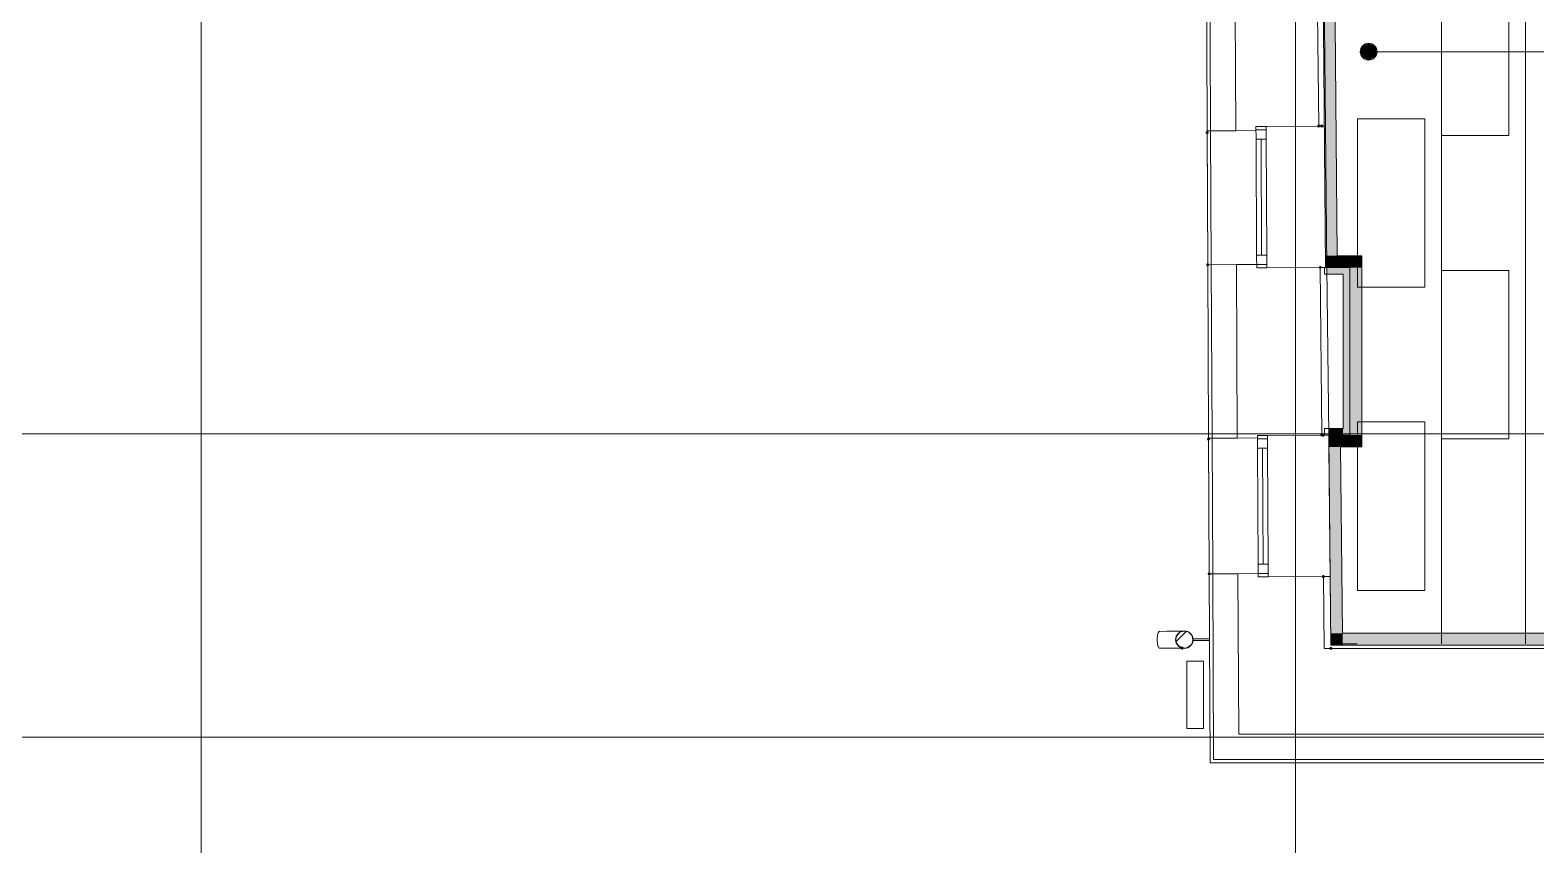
# Model space of a CAD drawing. Header units: millimetres. Extents: x 0 to 1189, y 0 to 841.
# Drawn here: x 228.5 to 317.9, y 281.5 to 329.8 of the extents above; entities that cross this region are included whole.
import ezdxf

# ---------------------------------------------------------------- set-up
doc = ezdxf.new("R2010")
doc.units = ezdxf.units.MM

msp = doc.modelspace()

# ---------------------------------------------------------------- hatches: boundary and pattern name
at = {"true_color": 0xf1d696}
h = msp.add_hatch(color=41, dxfattribs=at)
h.dxf.hatch_style = 2
h.paths.add_polyline_path([(306.154468, 316.446254), (305.454467, 316.446254), (305.233466, 341.817293), (305.933467, 341.817293)])
h = msp.add_hatch(color=7)
h.dxf.hatch_style = 2
h.paths.add_polyline_path([(308.517471, 328.559273), (308.371471, 328.205272), (308.017471, 328.059272), (307.66447, 328.205272), (307.51747, 328.559273), (307.66447, 328.913273), (308.017471, 329.059273), (308.371471, 328.913273)])
h = msp.add_hatch(color=7)
h.dxf.hatch_style = 2
h.paths.add_polyline_path([(298.415456, 323.845265), (298.351893, 323.818828), (298.325456, 323.755265), (298.351893, 323.691703), (298.415456, 323.665265), (298.425456, 323.665265), (298.489019, 323.691703), (298.515456, 323.755265), (298.489019, 323.818828), (298.425456, 323.845265)])
h = msp.add_hatch(color=7)
h.dxf.hatch_style = 2
h.paths.add_polyline_path([(305.140466, 324.152266), (305.114029, 324.215829), (305.050466, 324.242266), (304.986903, 324.215829), (304.960466, 324.152266), (304.960466, 324.142266), (304.986903, 324.078703), (305.050466, 324.052266), (305.114029, 324.078703), (305.140466, 324.142266)])
h = msp.add_hatch(color=7)
h.dxf.hatch_style = 2
h.paths.add_polyline_path([(305.133466, 324.143266), (305.159904, 324.079703), (305.223466, 324.053266), (305.287029, 324.079703), (305.313466, 324.143266), (305.313466, 324.153266), (305.287029, 324.216829), (305.223466, 324.243266), (305.159904, 324.216829), (305.133466, 324.153266)])
h = msp.add_hatch(color=7)
h.dxf.hatch_style = 2
h.paths.add_polyline_path([(298.462456, 315.821253), (298.526019, 315.847691), (298.552456, 315.911253), (298.526019, 315.974816), (298.462456, 316.001253), (298.452456, 316.001253), (298.388893, 315.974816), (298.362456, 315.911253), (298.388893, 315.847691), (298.452456, 315.821253)])
h = msp.add_hatch(color=7)
h.dxf.hatch_style = 2
h.paths.add_polyline_path([(305.227466, 315.753253), (305.201029, 315.816816), (305.137466, 315.843253), (305.073904, 315.816816), (305.047466, 315.753253), (305.047466, 315.743253), (305.073904, 315.67969), (305.137466, 315.653253), (305.201029, 315.67969), (305.227466, 315.743253)])
h = msp.add_hatch(color=41, dxfattribs=at)
h.dxf.hatch_style = 2
h.paths.add_polyline_path([(306.154468, 316.446254), (305.466467, 315.752253), (305.454467, 316.446254)])
h = msp.add_hatch(color=41, dxfattribs=at)
h.dxf.hatch_style = 2
h.paths.add_polyline_path([(306.154468, 316.446254), (306.160468, 315.746253), (305.460467, 315.746253)])
h = msp.add_hatch(color=41, dxfattribs=at)
h.dxf.hatch_style = 2
h.paths.add_polyline_path([(306.901469, 316.446254), (306.901469, 315.746253), (306.160468, 315.746253), (306.154468, 316.446254)])
h = msp.add_hatch(color=41, dxfattribs=at)
h.dxf.hatch_style = 2
h.paths.add_polyline_path([(306.901469, 315.746253), (307.60147, 316.446254), (307.60147, 315.746253)])
h = msp.add_hatch(color=41, dxfattribs=at)
h.dxf.hatch_style = 2
h.paths.add_polyline_path([(306.901469, 316.446254), (307.60147, 316.446254), (306.901469, 315.746253)])
h = msp.add_hatch(color=7)
h.dxf.hatch_style = 2
h.paths.add_polyline_path([(305.537467, 315.745253), (306.901469, 315.746253), (306.901469, 315.346252), (305.541467, 315.346252)])
h = msp.add_hatch(color=7)
h.dxf.hatch_style = 2
h.paths.add_polyline_path([(306.901469, 315.346252), (306.901469, 305.798238), (306.501468, 305.798238), (306.501468, 315.346252)])
h = msp.add_hatch(color=41, dxfattribs=at)
h.dxf.hatch_style = 2
h.paths.add_polyline_path([(307.60147, 305.799238), (306.901469, 305.798238), (306.901469, 315.746253), (307.60147, 315.746253)])
h = msp.add_hatch(color=7)
h.dxf.hatch_style = 2
h.paths.add_polyline_path([(305.401467, 305.798238), (305.640467, 305.805238), (305.636467, 306.198238), (306.501468, 306.198238), (306.501468, 305.798238)])
h = msp.add_hatch(color=7)
h.dxf.hatch_style = 2
h.paths.add_polyline_path([(298.501456, 305.651238), (298.437893, 305.6248), (298.411456, 305.561238), (298.437893, 305.497675), (298.501456, 305.471237), (298.511456, 305.471237), (298.575019, 305.497675), (298.601456, 305.561238), (298.575019, 305.6248), (298.511456, 305.651238)])
h = msp.add_hatch(color=7)
h.dxf.hatch_style = 2
h.paths.add_polyline_path([(305.330466, 305.803238), (305.304029, 305.8668), (305.240466, 305.893238), (305.176904, 305.8668), (305.150466, 305.803238), (305.150466, 305.793238), (305.176904, 305.729675), (305.240466, 305.703238), (305.304029, 305.729675), (305.330466, 305.793238)])
h = msp.add_hatch(color=7)
h.dxf.hatch_style = 2
h.paths.add_polyline_path([(305.220466, 305.793238), (305.246904, 305.729675), (305.310466, 305.703238), (305.374029, 305.729675), (305.400467, 305.793238), (305.400467, 305.803238), (305.374029, 305.8668), (305.310466, 305.893238), (305.246904, 305.8668), (305.220466, 305.803238)])
h = msp.add_hatch(color=41, dxfattribs=at)
h.dxf.hatch_style = 2
h.paths.add_polyline_path([(305.640467, 305.795238), (306.340468, 305.797238), (306.347468, 305.097237)])
h = msp.add_hatch(color=41, dxfattribs=at)
h.dxf.hatch_style = 2
h.paths.add_polyline_path([(306.347468, 305.097237), (305.647467, 305.095237), (305.640467, 305.795238)])
h = msp.add_hatch(color=41, dxfattribs=at)
h.dxf.hatch_style = 2
h.paths.add_polyline_path([(306.461468, 294.03222), (305.761467, 294.03222), (305.647467, 305.095237), (306.347468, 305.097237)])
h = msp.add_hatch(color=41, dxfattribs=at)
h.dxf.hatch_style = 2
h.paths.add_polyline_path([(306.347468, 305.097237), (306.340468, 305.797238), (306.901469, 305.798238), (306.901469, 305.098237)])
h = msp.add_hatch(color=41, dxfattribs=at)
h.dxf.hatch_style = 2
h.paths.add_polyline_path([(307.60147, 305.799238), (307.60147, 305.099237), (306.901469, 305.798238)])
h = msp.add_hatch(color=41, dxfattribs=at)
h.dxf.hatch_style = 2
h.paths.add_polyline_path([(306.901469, 305.798238), (307.60147, 305.099237), (306.901469, 305.098237)])
h = msp.add_hatch(color=7)
h.dxf.hatch_style = 2
h.paths.add_polyline_path([(298.549456, 297.471225), (298.613019, 297.497663), (298.639456, 297.561225), (298.613019, 297.624788), (298.549456, 297.651225), (298.539456, 297.651225), (298.475894, 297.624788), (298.449456, 297.561225), (298.475894, 297.497663), (298.539456, 297.471225)])
h = msp.add_hatch(color=7)
h.dxf.hatch_style = 2
h.paths.add_polyline_path([(305.41602, 297.41218), (305.383389, 297.472797), (305.317511, 297.492779), (305.256895, 297.460147), (305.236913, 297.39427), (305.237913, 297.38427), (305.270544, 297.323653), (305.336422, 297.303672), (305.397038, 297.336303), (305.41702, 297.40218)])
h = msp.add_hatch(color=41, dxfattribs=at)
h.dxf.hatch_style = 2
h.paths.add_polyline_path([(306.461468, 294.03222), (305.776467, 293.340219), (305.761467, 294.03222)])
h = msp.add_hatch(color=41, dxfattribs=at)
h.dxf.hatch_style = 2
h.paths.add_polyline_path([(306.461468, 294.03222), (306.469468, 293.332219), (305.768467, 293.332219)])
h = msp.add_hatch(color=41, dxfattribs=at)
h.dxf.hatch_style = 2
h.paths.add_polyline_path([(352.362538, 294.03222), (352.362538, 293.332219), (306.469468, 293.332219), (306.461468, 294.03222)])
h = msp.add_hatch(color=7)
h.dxf.hatch_style = 2
h.paths.add_polyline_path([(296.940454, 293.062218), (297.004016, 293.088656), (297.030454, 293.152219), (297.004016, 293.215781), (296.940454, 293.242219), (296.927454, 293.242219), (296.863891, 293.215781), (296.837454, 293.152219), (296.863891, 293.088656), (296.927454, 293.062218)])
h = msp.add_hatch(color=7)
h.dxf.hatch_style = 2
h.paths.add_polyline_path([(305.861467, 293.136219), (305.83503, 293.199781), (305.771467, 293.226219), (305.707905, 293.199781), (305.681467, 293.136219), (305.707905, 293.068656), (305.771467, 293.042218), (305.83503, 293.068656)])

# ---------------------------------------------------------------- linework, layer by layer
at = {"color": 7, "lineweight": 0}
for points in [[(238.672365, 251.095154), (238.672365, 729.022884)], [(303.672464, 251.095154), (303.672464, 721.485873)], [(312.335477, 293.405219), (312.335477, 363.557326)], [(317.335485, 293.405219), (317.335485, 363.557326)], [(305.233466, 341.817293), (305.460467, 315.746253)], [(306.154468, 316.446254), (305.933467, 341.817293)], [(298.374456, 334.511282), (298.424456, 323.861265)], [(298.624456, 323.862265), (298.574456, 334.512282)], [(300.124459, 323.869265), (300.074458, 334.519282)], [(304.946466, 334.242281), (305.050466, 324.152266)], [(305.450467, 324.144266), (305.346467, 334.244281)], [(308.017471, 328.559273), (322.635493, 328.559273)], [(298.424456, 323.861265), (300.124459, 323.869265)], [(298.424456, 323.861265), (298.462456, 315.911253)], [(298.624456, 323.862265), (298.662456, 315.912253)], [(300.124459, 323.869265), (301.32446, 323.875266)], [(301.923461, 324.127266), (301.32346, 324.125266)], [(301.923461, 324.127266), (301.32346, 324.125266)], [(301.32346, 324.125266), (301.32746, 323.365265)], [(301.32346, 324.125266), (301.32746, 323.365265)], [(301.924461, 323.927266), (301.32446, 323.925266)], [(301.923461, 324.127266), (305.223466, 324.143266)], [(301.927461, 323.367265), (301.923461, 324.127266)], [(301.927461, 323.367265), (301.923461, 324.127266)], [(305.223466, 324.153266), (305.050466, 324.152266)], [(305.223466, 324.143266), (305.450467, 324.144266)], [(305.450467, 324.144266), (305.537467, 315.745253)], [(298.452456, 315.911253), (298.415456, 323.755265)], [(301.32746, 323.365265), (301.927461, 323.367265)], [(301.35946, 316.485254), (301.32746, 323.365265)], [(301.659461, 316.486254), (301.627461, 323.366265)], [(301.927461, 323.367265), (301.959461, 316.488254)], [(300.162459, 315.919253), (298.462456, 315.911253)], [(298.462456, 315.911253), (298.511456, 305.611238)], [(298.711456, 305.612238), (298.662456, 315.912253)], [(301.36246, 315.925253), (300.162459, 315.919253)], [(300.211459, 305.619238), (300.162459, 315.919253)], [(301.35946, 316.485254), (301.959461, 316.488254)], [(301.36346, 315.725253), (301.35946, 316.485254)], [(301.35946, 316.485254), (301.36346, 315.725253)], [(301.962461, 315.928253), (301.36246, 315.925253)], [(301.959461, 316.488254), (301.963461, 315.728253)], [(301.963461, 315.728253), (301.959461, 316.488254)], [(307.60147, 316.446254), (306.154468, 316.446254)], [(307.60147, 316.446254), (307.60147, 315.746253)], [(301.963461, 315.728253), (301.36346, 315.725253)], [(301.36346, 315.725253), (301.963461, 315.728253)], [(305.137466, 315.743253), (301.963461, 315.728253)], [(305.537467, 315.745253), (305.137466, 315.743253)], [(305.240466, 305.803238), (305.137466, 315.743253)], [(306.901469, 315.746253), (305.383467, 315.746253)], [(305.383467, 315.746253), (305.383467, 315.346252)], [(305.383467, 315.346252), (306.501468, 315.346252)], [(305.460467, 315.746253), (306.160468, 315.746253)], [(305.640467, 305.795238), (305.537467, 315.745253)], [(306.160468, 315.746253), (306.901469, 315.746253)], [(306.501468, 315.346252), (306.501468, 306.198238)], [(306.901469, 305.798238), (306.901469, 315.746253)], [(306.901469, 315.746253), (306.901469, 305.798238)], [(307.60147, 305.099237), (307.60147, 315.746253)], [(306.501468, 306.198238), (305.401467, 306.198238)], [(305.401467, 306.198238), (305.401467, 305.798238)], [(198.085303, 305.871238), (810.158238, 305.871238)], [(298.539456, 297.561225), (298.501456, 305.561238)], [(298.511456, 305.611238), (300.211459, 305.619238)], [(298.511456, 305.611238), (298.549456, 297.561225)], [(298.711456, 305.612238), (298.749456, 297.562225)], [(300.211459, 305.619238), (301.41146, 305.625238)], [(302.010461, 305.778238), (301.41046, 305.775238)], [(302.010461, 305.778238), (301.41046, 305.775238)], [(301.41046, 305.775238), (301.41446, 305.015237)], [(301.41046, 305.775238), (301.41446, 305.015237)], [(302.011461, 305.578238), (301.41146, 305.575238)], [(301.41446, 305.015237), (302.014461, 305.018237)], [(301.447461, 298.135226), (301.41446, 305.015237)], [(301.747461, 298.136226), (301.714461, 305.016237)], [(302.010461, 305.778238), (305.310466, 305.793238)], [(302.014461, 305.018237), (302.010461, 305.778238)], [(302.014461, 305.018237), (302.010461, 305.778238)], [(302.014461, 305.018237), (302.047461, 298.138226)], [(305.310466, 305.803238), (305.240466, 305.803238)], [(305.310466, 305.793238), (305.640467, 305.795238)], [(305.401467, 305.798238), (306.901469, 305.798238)], [(306.901469, 305.798238), (305.640467, 305.795238)], [(305.640467, 305.795238), (305.727467, 297.395225)], [(305.640467, 305.795238), (305.647467, 305.095237)], [(305.647467, 305.095237), (305.768467, 293.332219)], [(306.347468, 305.097237), (306.901469, 305.098237)], [(306.461468, 294.03222), (306.347468, 305.097237)], [(307.60147, 305.099237), (306.901469, 305.098237)], [(301.447461, 298.135226), (302.047461, 298.138226)], [(301.450461, 297.375225), (301.447461, 298.135226)], [(301.447461, 298.135226), (301.450461, 297.375225)], [(302.047461, 298.138226), (302.050461, 297.378225)], [(302.050461, 297.378225), (302.047461, 298.138226)], [(300.249459, 297.569225), (298.549456, 297.561225)], [(298.549456, 297.561225), (298.603456, 286.332208)], [(298.802457, 286.532208), (298.749456, 297.562225)], [(301.449461, 297.575225), (300.249459, 297.569225)], [(300.249459, 297.569225), (300.295459, 288.032211)], [(302.049461, 297.578225), (301.449461, 297.575225)], [(302.050461, 297.378225), (301.450461, 297.375225)], [(301.450461, 297.375225), (302.050461, 297.378225)], [(305.327466, 297.393225), (302.050461, 297.378225)], [(305.727467, 297.395225), (305.327466, 297.393225)], [(305.371467, 293.132219), (305.327466, 297.393225)], [(305.768467, 293.332219), (305.727467, 297.395225)], [(295.452279, 293.645704), (295.45493, 293.746444), (295.463463, 293.840322), (295.477264, 293.925318), (295.495722, 293.999415), (295.518226, 294.060593), (295.544165, 294.106834), (295.572926, 294.13612), (295.603899, 294.146431)], [(295.608655, 293.146441), (295.577586, 293.156416), (295.548547, 293.185327), (295.522171, 293.231197), (295.499086, 293.292047), (295.479924, 293.3659), (295.465315, 293.450779), (295.45589, 293.544706), (295.452279, 293.645704)], [(296.029452, 294.14822), (295.604452, 294.14622)], [(296.029452, 294.14822), (296.086452, 294.14822)], [(296.086452, 294.14822), (296.142452, 294.14922)], [(296.142452, 294.14922), (296.197453, 294.14922)], [(296.197453, 294.14922), (296.250453, 294.14922)], [(296.250453, 294.14922), (296.303453, 294.14922)], [(296.303453, 294.14922), (296.355453, 294.15022)], [(296.355453, 294.15022), (296.405453, 294.15022)], [(296.405453, 294.15022), (296.454453, 294.15022)], [(296.454453, 294.15022), (296.502453, 294.15022)], [(296.502453, 294.15022), (296.548453, 294.15122)], [(296.548453, 293.651219), (296.559025, 293.757964), (296.589344, 293.855548), (296.637311, 293.943874), (296.700828, 294.020845), (296.777799, 294.084363), (296.866125, 294.132329), (296.96371, 294.162648), (297.068454, 294.17322), (297.17287, 294.162734), (297.27022, 294.132642), (297.358405, 294.084995), (297.435329, 294.021845), (297.498894, 293.945241), (297.547001, 293.857235), (297.577554, 293.759878), (297.588455, 293.655219)], [(296.548453, 294.15122), (296.593453, 294.15122)], [(297.588455, 293.655219), (297.577882, 293.548475), (297.547564, 293.450891), (297.499597, 293.362565), (297.436079, 293.285594), (297.359109, 293.222076), (297.270782, 293.174109), (297.173198, 293.143791), (297.068454, 293.133219), (296.964038, 293.143705), (296.866688, 293.173797), (296.778502, 293.221443), (296.701578, 293.284594), (296.638014, 293.361197), (296.589906, 293.449203), (296.559353, 293.546561), (296.548453, 293.651219)], [(296.568453, 293.651219), (296.578617, 293.753946), (296.607766, 293.847782), (296.653883, 293.932712), (296.714953, 294.00672), (296.788961, 294.06779), (296.873891, 294.113908), (296.967727, 294.143056), (297.068454, 294.15322), (297.168852, 294.143142), (297.262454, 294.11422), (297.347243, 294.068423), (297.421204, 294.00772), (297.482322, 293.934079), (297.52858, 293.84947), (297.557962, 293.75586), (297.568455, 293.655219)], [(297.568455, 293.655219), (297.558291, 293.552493), (297.529142, 293.458657), (297.483025, 293.373727), (297.421954, 293.299719), (297.347946, 293.238648), (297.263017, 293.192531), (297.169181, 293.163383), (297.068454, 293.153219), (296.968055, 293.163297), (296.874454, 293.192219), (296.789664, 293.238016), (296.715703, 293.298719), (296.654586, 293.37236), (296.608328, 293.456969), (296.578945, 293.550579), (296.568453, 293.651219)], [(296.591453, 293.564219), (297.168454, 294.14122)], [(296.593453, 294.15122), (296.636453, 294.15122)], [(296.636453, 294.15122), (296.677453, 294.15122)], [(296.677453, 294.15122), (296.716453, 294.15122)], [(296.716453, 294.15122), (296.754453, 294.15222)], [(296.754453, 294.15222), (296.789453, 294.15222)], [(296.789453, 294.15222), (296.823453, 294.15222)], [(296.823453, 294.15222), (296.855454, 294.15222)], [(296.855454, 294.15222), (296.884454, 294.15222)], [(296.884454, 294.15222), (296.912454, 294.15222)], [(296.912454, 294.15222), (296.935454, 294.15222)], [(298.568456, 293.710219), (297.576455, 293.705219)], [(297.577455, 293.605219), (298.568456, 293.610219)], [(305.768467, 293.405219), (307.33547, 293.405219)], [(352.362538, 294.03222), (306.461468, 294.03222)], [(238.672365, 282.613202), (238.672365, 293.129219)], [(295.609452, 293.146219), (296.034452, 293.148219)], [(296.058452, 293.148219), (296.034452, 293.148219)], [(296.114452, 293.148219), (296.058452, 293.148219)], [(296.169452, 293.149219), (296.114452, 293.148219)], [(296.224453, 293.149219), (296.169452, 293.149219)], [(296.277453, 293.149219), (296.224453, 293.149219)], [(296.330453, 293.149219), (296.277453, 293.149219)], [(296.381453, 293.150219), (296.330453, 293.149219)], [(296.431453, 293.150219), (296.381453, 293.150219)], [(296.479453, 293.150219), (296.431453, 293.150219)], [(296.526453, 293.150219), (296.479453, 293.150219)], [(296.572453, 293.151219), (296.526453, 293.150219)], [(296.615453, 293.151219), (296.572453, 293.151219)], [(296.658453, 293.151219), (296.615453, 293.151219)], [(296.698453, 293.151219), (296.658453, 293.151219)], [(296.737453, 293.151219), (296.698453, 293.151219)], [(296.773453, 293.152219), (296.737453, 293.151219)], [(296.808453, 293.152219), (296.773453, 293.152219)], [(296.841454, 293.152219), (296.808453, 293.152219)], [(296.872454, 293.152219), (296.841454, 293.152219)], [(296.901454, 293.152219), (296.872454, 293.152219)], [(296.927454, 293.152219), (296.901454, 293.152219)], [(305.371467, 293.132219), (305.771467, 293.136219)], [(374.858573, 293.132219), (305.371467, 293.132219)], [(353.062539, 293.332219), (305.768467, 293.332219)], [(305.768467, 293.332219), (306.469468, 293.332219)], [(306.469468, 293.332219), (353.062539, 293.332219)], [(298.213456, 292.369217), (297.213454, 292.369217)], [(297.213454, 292.369217), (297.213454, 288.369211)], [(298.213456, 288.369211), (298.213456, 292.369217)], [(297.213454, 288.369211), (298.213456, 288.369211)], [(300.295459, 288.032211), (380.458581, 288.032211)], [(198.085303, 287.87121), (810.158238, 287.87121)], [(231.914354, 287.87121), (245.429375, 287.87121)], [(298.603456, 286.332208), (382.158584, 286.332208)], [(381.958584, 286.532208), (298.802457, 286.532208)]]:
    msp.add_lwpolyline(points, dxfattribs=at)
at = {"color": 253, "lineweight": 0, "true_color": 0x999999}
for points in [[(312.351477, 333.57728), (312.351477, 323.577265)], [(316.351483, 323.577265), (316.351483, 333.57728)], [(311.351476, 324.577267), (307.35147, 324.577267)], [(307.35147, 324.577267), (307.35147, 314.577251)], [(311.351476, 314.577251), (311.351476, 324.577267)], [(312.351477, 323.577265), (316.351483, 323.577265)], [(316.351483, 315.577253), (312.351477, 315.577253)], [(312.351477, 315.577253), (312.351477, 305.577238)], [(316.351483, 305.577238), (316.351483, 315.577253)], [(307.35147, 314.577251), (311.351476, 314.577251)], [(311.351476, 306.577239), (307.35147, 306.577239)], [(307.35147, 306.577239), (307.35147, 296.577224)], [(311.351476, 296.577224), (311.351476, 306.577239)], [(312.351477, 305.577238), (316.351483, 305.577238)], [(307.35147, 296.577224), (311.351476, 296.577224)]]:
    msp.add_lwpolyline(points, dxfattribs=at)
at = {"color": 7, "lineweight": 0}
msp.add_circle((308.017471, 328.559273), 0.500001, dxfattribs=at)

doc.saveas('drawing.dxf')
